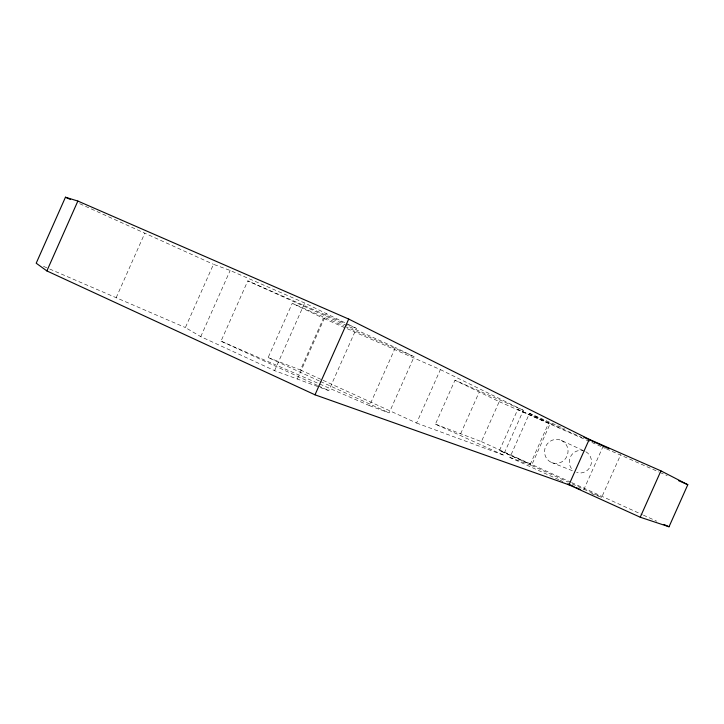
<?xml version="1.0" encoding="UTF-8"?>
<svg xmlns="http://www.w3.org/2000/svg" width="724" height="724" viewBox="0 0 724 724"><rect width="100%" height="100%" fill="white"/><g stroke="black" fill="none" stroke-linecap="round" stroke-linejoin="round"><path stroke-width="0.54" stroke-dasharray="3.62 2.71" d="M116.175 297.7L144.809 233.191M348.434 324.47L356.434 328.397L328.75 390.625L274.604 370.643L200.756 336.642L185.389 327.556L213.48 264.314L230.16 270.459L304.677 302.994L347.429 323.981M200.756 336.642L230.16 270.459M317.465 385.449L221.01 341.167L247.798 280.876L345.049 323.42M319.411 381.005L268.133 357.556L292.261 303.302L343.9 325.936M274.604 370.643L304.677 302.994M268.133 357.556L300.424 369.973L323.402 318.288L292.261 303.302M297.356 379.041L326.433 313.673M221.01 341.167L369.521 405.666L395.404 347.52L247.798 280.876M369.521 405.666L389.132 412.906L414.146 356.724L395.404 347.52M323.04 380.308L416.599 423.042L440.391 369.602L323.402 318.288M503.433 455.079L435.414 424.155L454.971 380.245L523.371 410.336L503.433 455.079L416.599 423.042M460.654 433.748L479.252 391.992M435.414 424.155L481.406 441.64L499.216 401.657L454.971 380.245M499.488 450.464L517.75 409.467L536.783 417.721L548.62 423.169L530.303 464.256L499.488 450.464L530.303 464.256M558.801 479.695L509.859 457.45L529.516 413.35L564.376 428.689M509.859 457.45L531.543 465.451L550.24 423.522L529.516 413.35M583.725 489.795L603.336 445.83M591.463 493.696L601.698 497.298L620.758 454.563M548.62 423.169L517.75 409.467M551.353 462.41L574.711 471.632M43.467 266.341L48.662 268.577M49.703 269.029L185.389 327.556M346.09 323.872L356.434 328.397M344.941 326.388L414.146 356.724M550.24 423.522L581.924 437.468M499.216 401.657L605.364 448.4M606.386 448.853L658.949 471.994M659.98 472.455L667.193 475.632M79.703 203.688L213.48 264.314M481.406 441.64L570.602 482.112M571.625 482.582L642.369 514.674M643.392 515.144L656.722 521.189M531.543 465.451L568.15 482.066M572.213 483.913L601.698 497.298M559.824 480.157L562.874 481.551M300.424 369.973L322.008 379.838M320.433 381.476L389.132 412.906M318.488 385.919L328.75 390.625M561.181 440.346A12.073 11.684 -66.9 0 1 563.109 461.016A12.073 11.684 -66.9 0 1 544.602 452.808A12.073 11.684 -66.9 0 1 561.181 440.346L584.965 451.324A11.34 11.05 -66.9 0 0 573.281 470.51M440.391 369.602L523.371 410.336M585.825 451.749A11.34 11.05 -66.9 0 1 590.458 466.193A11.34 11.05 -66.9 0 1 576.621 472.392"/><path stroke-width="1.09" d="M65.459 197.227L36.2 263.201L46.87 270.921L315.003 394.815L568.964 484.827L640.233 517.226L669.021 526.773L687.8 484.709L660.921 470.862L589.255 439.341L348.697 319.058L77.857 201.055L65.459 197.227L70.545 199.534M46.87 270.921L77.857 201.055M315.003 394.815L348.697 319.058M568.964 484.827L589.255 439.341M640.233 517.226L660.921 470.862M583.852 437.26L609.146 448.744M678.524 480.618L687.8 484.709M663.899 524.447L669.021 526.773M567.978 483.867L574.096 486.646M576.132 487.569L580.214 489.424"/></g></svg>
